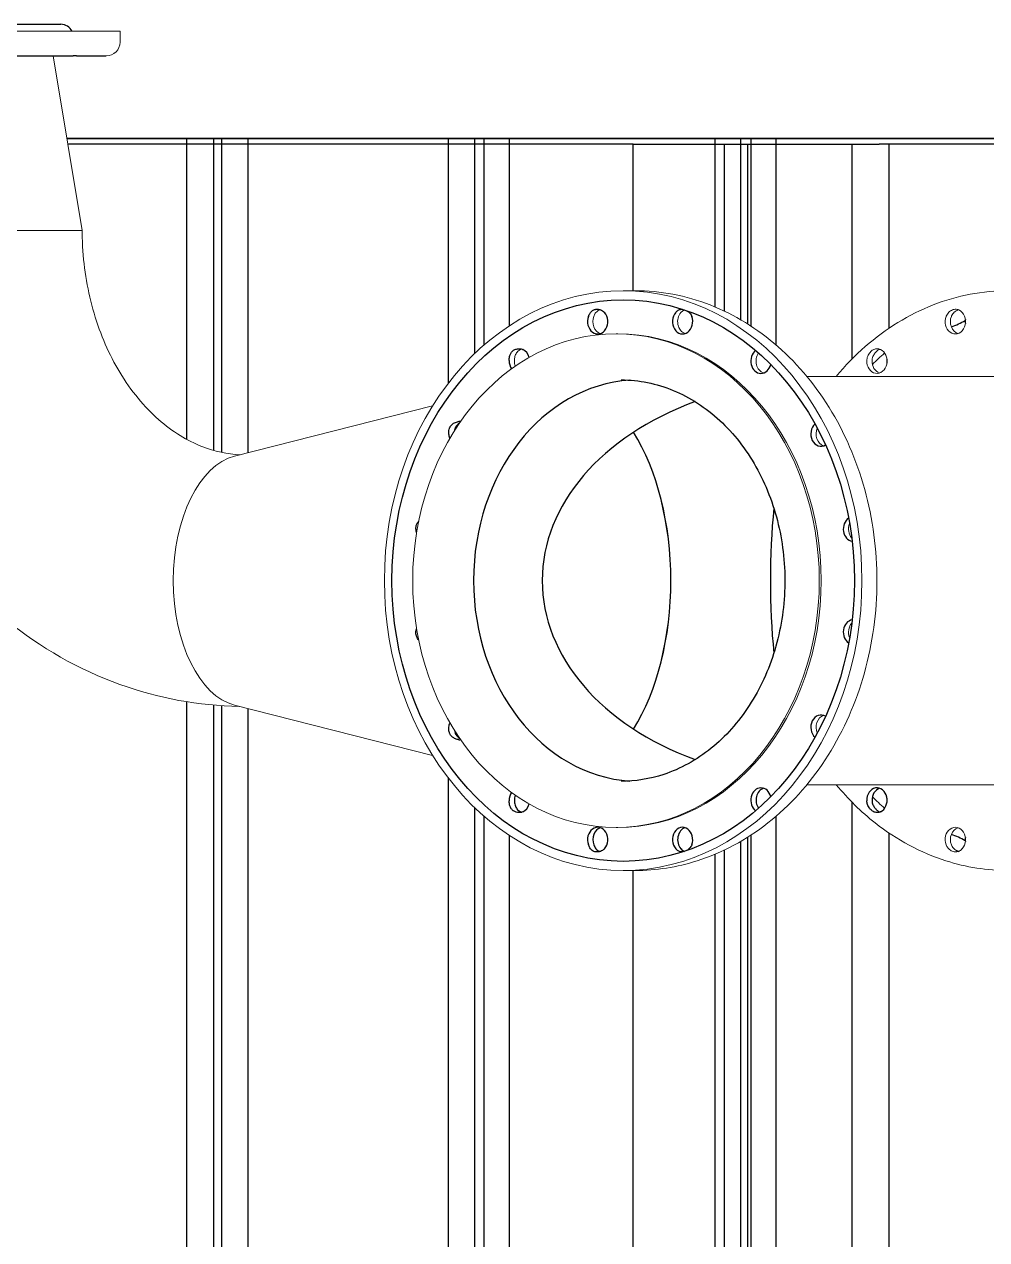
# Model space of a CAD drawing. Header units: millimetres. Extents: x -4172 to 126100, y -2 to 142133.
# Drawn here: x 48075 to 48912, y 47924 to 48982 of the extents above; entities that cross this region are included whole.
import ezdxf

# ---------------------------------------------------------------- set-up
doc = ezdxf.new("R2010")
doc.units = ezdxf.units.MM
doc.header["$LTSCALE"] = 100
doc.layers.add('P_BioGas (BG)', color=94, linetype='Continuous', lineweight=18, true_color=0x008100)
doc.layers.add('Visible', color=7, linetype='Continuous', lineweight=25)

msp = doc.modelspace()

# ---------------------------------------------------------------- linework, layer by layer
at = {"layer": 'P_BioGas (BG)'}
for p, q in [((47873.18, 48976.08), (48158.18, 48976.08)), ((48158.18, 48976.08), (48158.18, 48966.58)), ((48099.83, 48954.58), (48125.23, 48802.58)), ((48125.23, 48802.58), (47906.13, 48802.58)), ((48125.23, 48802.58), (47906.13, 48802.58)), ((48596.07, 48750.08), (48606.29, 48750.08)), ((48589.82, 48712.58), (48591.52, 48712.58)), ((48927.78, 48675.38), (48755.95, 48675.38)), ((48257.82, 48606.01), (48430.25, 48649.79)), ((48257.82, 48389.15), (48430.25, 48345.37)), ((48927.78, 48319.78), (48755.95, 48319.78)), ((48589.82, 48282.58), (48591.52, 48282.58)), ((48596.07, 48245.08), (48606.29, 48245.08))]:
    msp.add_line(p, q, dxfattribs=at)
msp.add_arc((48146.18, 48966.58), 12, 270, 0, dxfattribs=at)
for centre, major_axis in [((48596.07, 48497.58), (0, -252.5)), ((48589.82, 48497.58), (0, -215))]:
    msp.add_ellipse(centre, major_axis=major_axis, ratio=0.8230219, dxfattribs=at)
for centre, major_axis, ratio, start_param, end_param in [((48941.42, 48497.58), (0, 244.5), 0.8230219, 0.2679753, 0.2781004), ((48578.45, 48723.16), (0, -10.75), 0.8230219, 4.2778957, 6.0234751), ((48652.31, 48723.16), (0, -10.75), 0.8230219, 3.8851966, 6.0234751), ((48885.17, 48723.16), (0, -10.75), 0.8230219, 4.2778957, 8.681174), ((48889.72, 48723.16), (0, -10.75), 0.8230219, 4.2778957, 6.0234751), ((48591.52, 48497.58), (0, 215), 0.8230219, 3.1415927, 6.2831853), ((48720.55, 48688.82), (0, -10.75), 0.8230219, 4.0017753, 6.0234751), ((48816.94, 48688.82), (0, 10.75), 0.8230219, 1.5290021, 5.9322804), ((48941.42, 48497.58), (0, -244.5), 0.8230219, 3.7668041, 3.8337795), ((48510.21, 48688.82), (0, -10.75), 0.8230219, 4.6705948, 5.1411696), ((48821.48, 48688.82), (0, -10.75), 0.8230219, 4.6705948, 6.0234751), ((48772.77, 48625.36), (0, -10.75), 0.8230219, 4.218212, 6.0234751), ((48266.7, 48497.58), (0, -109.55), 0.5680097, 3.2848177, 6.1399603), ((48266.7, 48497.58), (0, -109.55), 0.5680097, 3.2848177, 6.1399603), ((48801.04, 48542.45), (0, -10.75), 0.8230219, 4.2532771, 5.5280176), ((48801.04, 48452.71), (0, -10.75), 0.8230219, 3.8967603, 5.1715009), ((48772.77, 48369.8), (0, 10.75), 0.8230219, 0.2597102, 2.0649733), ((48941.42, 48497.58), (0, -244.5), 0.8230219, 5.5909985, 5.6579738), ((48885.17, 48272), (0, 10.75), 0.8230219, 3.8851966, 8.2884749), ((48889.72, 48272), (0, 10.75), 0.8230219, 0.2597102, 2.0052896)]:
    msp.add_ellipse(centre, major_axis=major_axis, ratio=ratio, start_param=start_param, end_param=end_param, dxfattribs=at)
for points, knots in [([(48117.31, 48954.58), (48117.56, 48954.58), (48117.79, 48954.58), (48118.68, 48954.58), (48119.25, 48954.58), (48119.92, 48954.58), (48120.1, 48954.58), (48120.26, 48954.58)], [-2.19527918, -2.19527918, -2.19527918, -2.19527918, -2.09934923, -2.09934923, -1.8229843, -1.8229843, -1.70977025, -1.70977025, -1.70977025, -1.70977025]), ([(48262.1, 48388.06), (48226.64, 48388.58), (48191.31, 48395.14), (48122.27, 48420.08), (48088.89, 48439.19), (48027.88, 48488.34), (48000.68, 48518.91), (47956.18, 48587), (47938.85, 48624.51), (47914.71, 48703.15), (47907.88, 48744.29), (47906.23, 48791.28), (47906.13, 48796.93), (47906.13, 48802.58)], [3.153556, 3.153556, 3.153556, 3.153556, 3.4305056, 3.4305056, 3.7270385, 3.7270385, 4.0411978, 4.0411978, 4.355357, 4.355357, 4.6695163, 4.6695163, 4.712389, 4.712389, 4.712389, 4.712389]), ([(48262.58, 48607.22), (48251.6, 48607.68), (48240.55, 48609.98), (48216.76, 48619.38), (48203.94, 48627.1), (48179.44, 48648.73), (48167.8, 48662.61), (48148.74, 48694.34), (48141.06, 48711.74), (48130.08, 48748.88), (48126.69, 48768.54), (48125.35, 48793.16), (48125.23, 48797.87), (48125.23, 48802.58)], [3.1765234, 3.1765234, 3.1765234, 3.1765234, 3.4557519, 3.4557519, 3.7699112, 3.7699112, 4.0818423, 4.0818423, 4.3675465, 4.3675465, 4.6466266, 4.6466266, 4.712389, 4.712389, 4.712389, 4.712389]), ([(48606.29, 48750.08), (48628.48, 48750.08), (48650.66, 48745.84), (48692.86, 48729.36), (48712.86, 48717.06), (48748.85, 48685.52), (48764.77, 48666.17), (48790.85, 48622.38), (48800.94, 48597.87), (48814.23, 48546.22), (48817.38, 48519.09), (48816.39, 48464.96), (48812.24, 48437.98), (48797.02, 48386.93), (48785.95, 48362.86), (48757.97, 48320.18), (48741.09, 48301.54), (48703.28, 48271.76), (48682.41, 48260.54), (48642.87, 48247.95), (48624.58, 48245.08), (48606.29, 48245.08)], [4.712389, 4.712389, 4.712389, 4.712389, 5.0233106, 5.0233106, 5.3372231, 5.3372231, 5.6567933, 5.6567933, 5.9802917, 5.9802917, 6.3053885, 6.3053885, 6.6308242, 6.6308242, 6.955798, 6.955798, 7.2788961, 7.2788961, 7.5976213, 7.5976213, 7.8539816, 7.8539816, 7.8539816, 7.8539816]), ([(48931.19, 48750.08), (48909, 48750.08), (48886.83, 48745.84), (48844.62, 48729.36), (48824.62, 48717.06), (48797.79, 48693.55), (48789.34, 48684.82), (48781.53, 48675.38)], [4.71238898, 4.71238898, 4.71238898, 4.71238898, 5.02331062, 5.02331062, 5.33722312, 5.33722312, 5.49554521, 5.49554521, 5.49554521, 5.49554521]), ([(48575.83, 48733.54), (48575.33, 48733.37), (48574.84, 48733.15), (48573.39, 48732.28), (48572.54, 48731.44), (48571.27, 48729.6), (48570.8, 48728.68), (48570.42, 48727.68)], [-2.965578, -2.965578, -2.965578, -2.965578, -2.7605656, -2.7605656, -2.3152803, -2.3152803, -1.9636572, -1.9636572, -1.9636572, -1.9636572]), ([(48649.35, 48733.35), (48649.05, 48733.22), (48648.76, 48733.07), (48647.7, 48732.43), (48646.98, 48731.82), (48646.32, 48731.07)], [-2.44614368, -2.44614368, -2.44614368, -2.44614368, -2.31531447, -2.31531447, -1.96365798, -1.96365798, -1.96365798, -1.96365798]), ([(48877.15, 48727.68), (48877.19, 48727.78), (48877.23, 48727.88), (48877.79, 48729.23), (48878.58, 48730.35), (48880.43, 48732.16), (48881.48, 48732.86), (48883.68, 48733.77), (48884.8, 48733.96), (48886.99, 48733.83), (48888.04, 48733.49), (48889.78, 48732.43), (48890.5, 48731.82), (48891.16, 48731.07)], [-4.1193739, -4.1193739, -4.1193739, -4.1193739, -4.0843506, -4.0843506, -3.6374854, -3.6374854, -3.2009766, -3.2009766, -2.7606181, -2.7606181, -2.3153145, -2.3153145, -1.963658, -1.963658, -1.963658, -1.963658]), ([(48887.87, 48733.46), (48887.48, 48733.33), (48887.1, 48733.16), (48885.83, 48732.53), (48884.96, 48731.95), (48883.26, 48730.39), (48882.45, 48729.37), (48881.83, 48728.04), (48881.76, 48727.86), (48881.69, 48727.68)], [-1.42214568, -1.42214568, -1.42214568, -1.42214568, -1.28234221, -1.28234221, -0.96026873, -0.96026873, -0.56840716, -0.56840716, -0.50983876, -0.50983876, -0.50983876, -0.50983876]), ([(48507.81, 48699.24), (48507.1, 48699.03), (48506.42, 48698.73), (48504.81, 48697.73), (48503.97, 48696.91), (48502.65, 48694.97), (48502.17, 48693.85), (48501.56, 48691.57), (48501.41, 48690.43), (48501.37, 48689.27)], [-3.4339303, -3.4339303, -3.4339303, -3.4339303, -3.1636407, -3.1636407, -2.7466039, -2.7466039, -2.3352166, -2.3352166, -1.9640441, -1.9640441, -1.9640441, -1.9640441]), ([(48808.1, 48689.27), (48808.11, 48689.51), (48808.12, 48689.76), (48808.3, 48691.38), (48808.71, 48692.72), (48809.93, 48695.13), (48810.7, 48696.2), (48812.44, 48697.91), (48813.37, 48698.56), (48815.3, 48699.4), (48816.28, 48699.6), (48818.18, 48699.53), (48819.08, 48699.31), (48819.98, 48698.91)], [-4.120918, -4.120918, -4.120918, -4.120918, -4.0417141, -4.0417141, -3.598659, -3.598659, -3.163535, -3.163535, -2.746695, -2.746695, -2.3352738, -2.3352738, -1.9640451, -1.9640451, -1.9640451, -1.9640451]), ([(48819.48, 48699.11), (48819.24, 48699.01), (48818.99, 48698.89), (48818.44, 48698.6), (48818.15, 48698.41), (48817.65, 48698.06), (48817.44, 48697.9), (48817.03, 48697.56), (48816.82, 48697.38), (48816.32, 48696.91), (48816.02, 48696.61), (48815.03, 48695.49), (48814.39, 48694.59), (48813.25, 48692.45), (48812.82, 48691.17), (48812.66, 48689.66), (48812.65, 48689.46), (48812.64, 48689.27)], [-1.8388312, -1.8388312, -1.8388312, -1.8388312, -1.733044, -1.733044, -1.6063425, -1.6063425, -1.5176132, -1.5176132, -1.4275449, -1.4275449, -1.2941113, -1.2941113, -0.9643122, -0.9643122, -0.5690765, -0.5690765, -0.5098456, -0.5098456, -0.5098456, -0.5098456]), ([(48453.6, 48634.81), (48452.55, 48634.16), (48451.61, 48633.29), (48450.16, 48631.24), (48449.65, 48630.09), (48449.28, 48628.59), (48449.22, 48628.32), (48449.18, 48628.05)], [-3.59864464, -3.59864464, -3.59864464, -3.59864464, -3.16353504, -3.16353504, -2.746695, -2.746695, -2.65793833, -2.65793833, -2.65793833, -2.65793833]), ([(48781.53, 48319.78), (48791.8, 48307.37), (48803.17, 48296.2), (48834.2, 48271.76), (48855.07, 48260.54), (48894.61, 48247.95), (48912.9, 48245.08), (48931.19, 48245.08)], [7.07082541, 7.07082541, 7.07082541, 7.07082541, 7.27889609, 7.27889609, 7.59762125, 7.59762125, 7.85398163, 7.85398163, 7.85398163, 7.85398163]), ([(48891.16, 48264.09), (48891.1, 48264.01), (48891.03, 48263.94), (48890.1, 48262.95), (48889.16, 48262.25), (48887.14, 48261.37), (48886.08, 48261.19), (48883.87, 48261.34), (48882.75, 48261.69), (48880.58, 48262.88), (48879.57, 48263.72), (48878.07, 48265.55), (48877.53, 48266.48), (48877.15, 48267.47)], [-4.119372, -4.119372, -4.119372, -4.119372, -4.0843036, -4.0843036, -3.6374359, -3.6374359, -3.2009208, -3.2009208, -2.7605656, -2.7605656, -2.3152803, -2.3152803, -1.9636572, -1.9636572, -1.9636572, -1.9636572]), ([(48881.69, 48267.47), (48881.9, 48266.94), (48882.16, 48266.42), (48883.11, 48264.94), (48883.92, 48264.09), (48885.32, 48262.99), (48885.85, 48262.64), (48886.83, 48262.11), (48887.28, 48261.91), (48887.78, 48261.73), (48887.82, 48261.71), (48887.87, 48261.7)], [-2.53485335, -2.53485335, -2.53485335, -2.53485335, -2.35316701, -2.35316701, -1.99806088, -1.99806088, -1.79953781, -1.79953781, -1.63714211, -1.63714211, -1.62069588, -1.62069588, -1.62069588, -1.62069588])]:
    msp.add_open_spline(points, degree=3, knots=knots, dxfattribs=at)
at = {"layer": 'Visible'}
for p, q in [((47924.68, 48982.08), (48106.68, 48982.08)), ((48034.43, 48954.58), (48117.31, 48954.58)), ((48120.26, 48954.58), (48117.31, 48954.58)), ((48120.26, 48954.58), (48146.18, 48954.58)), ((70191.78, 48882.58), (48111.86, 48882.58)), ((48111.86, 48882.58), (59880.11, 48882.58)), ((59904.56, 48882.58), (48111.86, 48882.58)), ((48239.53, 48882.58), (48111.86, 48882.58)), ((48111.86, 48882.58), (48216.39, 48882.58)), ((48216.39, 48882.58), (48239.53, 48882.58)), ((48216.39, 48620.48), (48216.39, 48882.58)), ((48239.53, 48882.58), (48239.53, 48610.96)), ((48246.39, 48882.58), (48444.06, 48882.58)), ((48246.39, 48882.58), (48246.39, 48609.26)), ((48269.54, 48882.58), (48246.39, 48882.58)), ((48466.6, 48882.58), (48269.54, 48882.58)), ((48269.54, 48608.98), (48269.54, 48882.58)), ((48444.06, 48669.75), (48444.06, 48882.58)), ((48444.06, 48882.58), (48466.6, 48882.58)), ((48466.6, 48882.58), (48466.6, 48695.09)), ((48474.65, 48882.58), (48676.12, 48882.58)), ((48497.2, 48882.58), (48474.65, 48882.58)), ((48474.65, 48882.58), (48474.65, 48702.5)), ((48698.05, 48882.58), (48497.2, 48882.58)), ((48497.2, 48719.67), (48497.2, 48882.58)), ((48676.12, 48882.58), (48698.05, 48882.58)), ((48676.12, 48735.84), (48676.12, 48882.58)), ((48698.05, 48882.58), (48698.05, 48724.92)), ((48707.28, 48882.58), (48912.45, 48882.58)), ((48707.28, 48882.58), (48707.28, 48719.23)), ((48729.22, 48882.58), (48707.28, 48882.58)), ((48933.76, 48882.58), (48729.22, 48882.58)), ((48729.22, 48702.71), (48729.22, 48882.58)), ((48604.75, 48877.58), (48112.69, 48877.58)), ((48604.75, 48877.58), (48684.35, 48877.58)), ((48604.75, 48750.08), (48604.75, 48877.58)), ((48684.35, 48877.58), (48704.49, 48877.58)), ((48684.35, 48732.14), (48684.35, 48877.58)), ((48704.49, 48877.58), (48795.32, 48877.58)), ((48704.49, 48721.03), (48704.49, 48877.58)), ((48795.32, 48877.58), (48818.92, 48877.58)), ((48795.32, 48690.62), (48795.32, 48877.58)), ((49401.73, 48877.58), (48818.92, 48877.58)), ((48827.68, 48717.56), (48827.68, 48877.58)), ((48216.39, 43017.58), (48216.39, 48392.05)), ((48239.53, 48389.2), (48239.53, 43017.58)), ((48246.39, 48388.68), (48246.39, 43017.58)), ((48269.54, 43017.58), (48269.54, 48386.17)), ((48444.06, 43017.58), (48444.06, 48325.41)), ((48466.6, 48300.06), (48466.6, 43017.58)), ((48795.32, 43017.58), (48795.32, 48304.53)), ((48474.65, 48292.66), (48474.65, 43017.58)), ((48729.22, 43017.58), (48729.22, 48292.45)), ((48497.2, 43017.58), (48497.2, 48275.49)), ((48698.05, 48270.24), (48698.05, 43017.58)), ((48704.49, 43017.58), (48704.49, 48274.13)), ((48707.28, 48275.93), (48707.28, 43017.58)), ((48827.68, 43017.58), (48827.68, 48277.6)), ((48676.12, 43017.58), (48676.12, 48259.32)), ((48684.35, 43017.58), (48684.35, 48263.01)), ((48604.75, 43017.58), (48604.75, 48245.08))]:
    msp.add_line(p, q, dxfattribs=at)
msp.add_arc((48106.68, 48971.08), 11, 27.03569, 90, dxfattribs=at)
msp.add_ellipse((48596.07, 48497.58), major_axis=(0, -244.5), ratio=0.8230219, dxfattribs=at)
for centre, major_axis, ratio, start_param, end_param in [((48573.9, 48723.16), (0, -10.75), 0.8230219, 4.2778957, 8.681174), ((48647.76, 48723.16), (0, -10.75), 0.8230219, 3.8851966, 8.2884749), ((48853.07, 48833.38), (0, -120), 0.8230219, 0.2944299, 0.4258247), ((48914.43, 48723.16), (0, -25), 0.8230219, 4.6419096, 4.7828684), ((48505.67, 48688.82), (0, 10.75), 0.8230219, 5.0054676, 5.9322804), ((48716, 48688.82), (0, -10.75), 0.8230219, 3.6938156, 7.5702697), ((48505.67, 48688.82), (0, 10.75), 0.8230219, 1.5290021, 2.2596827), ((48846.19, 48688.82), (0, -25), 0.8230219, 4.6419096, 4.7828684), ((48609.7, 48497.58), (0, -174.8), 0.8230219, 3.1952131, 6.2295649), ((48609.7, 48497.58), (0, -174.8), 0.8230219, 3.1952131, 6.2295649), ((48768.74, 48497.58), (243.15, 0), 0.718891, 2.0402168, 4.2429685), ((48453.44, 48625.36), (0, 10.75), 0.8230219, 6.1691646, 6.3249795), ((48768.23, 48625.36), (0, -10.75), 0.8230219, 3.7698194, 6.7516935), ((48453.44, 48625.36), (0, 10.75), 0.8230219, 1.9217012, 1.9418148), ((48538.29, 48497.58), (0, -174.74), 0.5680097, 0.7380054, 2.4035872), ((48538.29, 48497.58), (0, 174.8), 0.5680097, 3.8797858, 5.5449922), ((48768.74, 48497.58), (0, -174.8), 0.2550122, 4.3427895, 5.0819885), ((48796.49, 48542.45), (0, -10.75), 0.8230219, 3.6394899, 6.1497119), ((48796.49, 48452.71), (0, 10.75), 0.8230219, 0.1334734, 2.6436954), ((48453.44, 48369.8), (0, 10.75), 0.8230219, 1.1997779, 1.2198915), ((48768.23, 48369.8), (0, 10.75), 0.8230219, 5.8146771, 8.7965512), ((48453.44, 48369.8), (0, -10.75), 0.8230219, 6.2413911, 6.397206), ((48505.67, 48306.34), (0, 10.75), 0.8230219, 0.88191, 1.6125905), ((48510.21, 48306.34), (0, -10.75), 0.8230219, 4.2836084, 4.7541832), ((48716, 48306.34), (0, 10.75), 0.8230219, 4.9961009, 8.872555), ((48720.55, 48306.34), (0, 10.75), 0.8230219, 0.2597102, 2.2814101), ((48816.94, 48306.34), (0, 10.75), 0.8230219, 3.4924975, 7.8957758), ((48821.48, 48306.34), (0, 10.75), 0.8230219, 0.2597102, 1.6125905), ((48505.67, 48306.34), (0, -10.75), 0.8230219, 0.3509049, 1.2777177), ((48846.19, 48306.34), (0, -25), 0.8230219, 4.6419096, 4.7828684), ((48573.9, 48272), (0, 10.75), 0.8230219, 3.8851966, 8.2884749), ((48578.45, 48272), (0, 10.75), 0.8230219, 0.2597102, 2.0052896), ((48647.76, 48272), (0, 10.75), 0.8230219, 4.2778957, 8.681174), ((48652.31, 48272), (0, 10.75), 0.8230219, 0.2597102, 2.3979887), ((48853.07, 48161.78), (0, 120), 0.8230219, 5.8573606, 5.9887554), ((48914.43, 48272), (0, -25), 0.8230219, 4.6419096, 4.7828684), ((48941.42, 48497.58), (0, -244.5), 0.8230219, 6.0050849, 6.01521)]:
    msp.add_ellipse(centre, major_axis=major_axis, ratio=ratio, start_param=start_param, end_param=end_param, dxfattribs=at)
for points, knots in [([(48565.88, 48727.68), (48566.08, 48728.21), (48566.3, 48728.73), (48567.02, 48730.21), (48567.57, 48731.07), (48568.59, 48732.17), (48568.99, 48732.51), (48569.78, 48733.05), (48570.16, 48733.25), (48570.84, 48733.52), (48571.12, 48733.61), (48571.69, 48733.76), (48571.98, 48733.81), (48572.69, 48733.9), (48573.11, 48733.92), (48574.51, 48733.88), (48575.5, 48733.68), (48577.58, 48732.93), (48578.66, 48732.29), (48579.65, 48731.33), (48579.78, 48731.2), (48579.89, 48731.07)], [-2.5348534, -2.5348534, -2.5348534, -2.5348534, -2.353167, -2.353167, -1.9980609, -1.9980609, -1.7995378, -1.7995378, -1.6371421, -1.6371421, -1.5300954, -1.5300954, -1.4274871, -1.4274871, -1.2823244, -1.2823244, -0.9602612, -0.9602612, -0.5684059, -0.5684059, -0.5098387, -0.5098387, -0.5098387, -0.5098387]), ([(48641.77, 48731.07), (48642.13, 48731.47), (48642.49, 48731.84), (48643.62, 48732.82), (48644.38, 48733.29), (48645.65, 48733.74), (48646.13, 48733.84), (48646.98, 48733.92), (48647.35, 48733.92), (48647.74, 48733.88)], [-2.53486002, -2.53486002, -2.53486002, -2.53486002, -2.35289844, -2.35289844, -1.99783284, -1.99783284, -1.79940647, -1.79940647, -1.65352417, -1.65352417, -1.65352417, -1.65352417]), ([(48651.31, 48732.68), (48652, 48732.29), (48652.67, 48731.81), (48654.23, 48730.39), (48655.03, 48729.37), (48655.65, 48728.04), (48655.72, 48727.86), (48655.79, 48727.68)], [-1.21653271, -1.21653271, -1.21653271, -1.21653271, -0.96026873, -0.96026873, -0.56840716, -0.56840716, -0.50983876, -0.50983876, -0.50983876, -0.50983876]), ([(48496.83, 48689.27), (48496.85, 48689.85), (48496.89, 48690.44), (48497.07, 48692.19), (48497.3, 48693.28), (48497.94, 48695.05), (48498.3, 48695.76), (48498.99, 48696.7), (48499.23, 48696.98), (48499.68, 48697.43), (48499.88, 48697.61), (48500.29, 48697.94), (48500.51, 48698.1), (48501.08, 48698.46), (48501.43, 48698.65), (48502.73, 48699.22), (48503.73, 48699.46), (48505.95, 48699.63), (48507.17, 48699.49), (48508.4, 48699.04), (48508.56, 48698.98), (48508.71, 48698.91)], [-2.5350589, -2.5350589, -2.5350589, -2.5350589, -2.3529254, -2.3529254, -2.0013008, -2.0013008, -1.7332174, -1.7332174, -1.6064237, -1.6064237, -1.5176457, -1.5176457, -1.4275404, -1.4275404, -1.2940738, -1.2940738, -0.9643016, -0.9643016, -0.5690748, -0.5690748, -0.5098456, -0.5098456, -0.5098456, -0.5098456]), ([(48594.36, 48672.38), (48609.72, 48672.38), (48625.07, 48669.31), (48654.16, 48657.31), (48667.9, 48648.43), (48692.28, 48625.82), (48702.96, 48612.17), (48720.21, 48581.48), (48726.82, 48564.47), (48735.33, 48528.78), (48737.25, 48510.11), (48736.2, 48472.98), (48733.24, 48454.53), (48722.77, 48419.71), (48715.25, 48403.35), (48696.45, 48374.32), (48685.15, 48361.68), (48659.89, 48341.3), (48645.92, 48333.6), (48619.29, 48324.8), (48606.83, 48322.78), (48594.36, 48322.78)], [4.8917574, 4.8917574, 4.8917574, 4.8917574, 5.2190517, 5.2190517, 5.5434743, 5.5434743, 5.8632997, 5.8632997, 6.1805303, 6.1805303, 6.4968458, 6.4968458, 6.8129894, 6.8129894, 7.1294157, 7.1294157, 7.4470187, 7.4470187, 7.7676538, 7.7676538, 8.0333501, 8.0333501, 8.0333501, 8.0333501]), ([(48445.13, 48621.66), (48444.97, 48622.22), (48444.81, 48622.79), (48444.43, 48624.55), (48444.28, 48625.72), (48444.3, 48627.75), (48444.41, 48628.62), (48444.74, 48629.84), (48444.87, 48630.22), (48445.14, 48630.86), (48445.27, 48631.11), (48445.55, 48631.62), (48445.7, 48631.86), (48446.11, 48632.45), (48446.38, 48632.78), (48447.41, 48633.86), (48448.27, 48634.49), (48450.28, 48635.56), (48451.46, 48635.93), (48452.74, 48636.08), (48452.91, 48636.09), (48453.07, 48636.1)], [-2.53507, -2.53507, -2.53507, -2.53507, -2.3524539, -2.3524539, -2.0009015, -2.0009015, -1.733044, -1.733044, -1.6063425, -1.6063425, -1.5176132, -1.5176132, -1.4275449, -1.4275449, -1.2941113, -1.2941113, -0.9643122, -0.9643122, -0.5690765, -0.5690765, -0.5098456, -0.5098456, -0.5098456, -0.5098456]), ([(48416.28, 48539.59), (48416.26, 48539.66), (48416.23, 48539.74), (48416.01, 48540.45), (48415.86, 48541.1), (48415.7, 48542.3), (48415.67, 48542.85), (48415.7, 48543.75), (48415.74, 48544.11), (48415.84, 48544.8), (48415.91, 48545.14), (48416.13, 48545.94), (48416.3, 48546.4), (48416.9, 48547.76), (48417.45, 48548.61), (48418.08, 48549.37)], [-2.0204003, -2.0204003, -2.0204003, -2.0204003, -1.9978328, -1.9978328, -1.7994065, -1.7994065, -1.6370813, -1.6370813, -1.5300688, -1.5300688, -1.4274846, -1.4274846, -1.2823422, -1.2823422, -0.981944, -0.981944, -0.981944, -0.981944]), ([(48418.08, 48445.79), (48417.95, 48445.95), (48417.82, 48446.11), (48417.3, 48446.81), (48416.95, 48447.37), (48416.42, 48448.45), (48416.22, 48448.96), (48415.96, 48449.82), (48415.88, 48450.17), (48415.76, 48450.86), (48415.72, 48451.21), (48415.67, 48452.04), (48415.68, 48452.52), (48415.81, 48453.88), (48416, 48454.74), (48416.28, 48455.57)], [-2.0606989, -2.0606989, -2.0606989, -2.0606989, -1.9980609, -1.9980609, -1.7995378, -1.7995378, -1.6371421, -1.6371421, -1.5300954, -1.5300954, -1.4274871, -1.4274871, -1.2823244, -1.2823244, -1.0223055, -1.0223055, -1.0223055, -1.0223055]), ([(48453.07, 48359.06), (48452.59, 48359.08), (48452.08, 48359.15), (48450.53, 48359.52), (48449.5, 48359.95), (48447.83, 48360.99), (48447.16, 48361.54), (48446.3, 48362.48), (48446.05, 48362.79), (48445.66, 48363.36), (48445.51, 48363.61), (48445.24, 48364.11), (48445.11, 48364.37), (48444.84, 48365.03), (48444.7, 48365.44), (48444.34, 48366.88), (48444.26, 48367.96), (48444.37, 48370.35), (48444.62, 48371.67), (48445.02, 48373.12), (48445.08, 48373.31), (48445.13, 48373.49)], [-2.5350589, -2.5350589, -2.5350589, -2.5350589, -2.3529254, -2.3529254, -2.0013008, -2.0013008, -1.7332174, -1.7332174, -1.6064237, -1.6064237, -1.5176457, -1.5176457, -1.4275404, -1.4275404, -1.2940738, -1.2940738, -0.9643016, -0.9643016, -0.5690748, -0.5690748, -0.5098456, -0.5098456, -0.5098456, -0.5098456]), ([(48449.18, 48367.1), (48449.31, 48366.31), (48449.53, 48365.54), (48450.31, 48363.64), (48451, 48362.61), (48452.39, 48361.2), (48452.98, 48360.73), (48453.6, 48360.35)], [-3.42682691, -3.42682691, -3.42682691, -3.42682691, -3.16364068, -3.16364068, -2.74660388, -2.74660388, -2.48618181, -2.48618181, -2.48618181, -2.48618181]), ([(48508.71, 48296.25), (48508.26, 48296.04), (48507.76, 48295.88), (48506.2, 48295.56), (48505.1, 48295.53), (48503.22, 48295.82), (48502.42, 48296.06), (48501.33, 48296.56), (48500.99, 48296.75), (48500.45, 48297.1), (48500.24, 48297.26), (48499.83, 48297.59), (48499.63, 48297.77), (48499.17, 48298.25), (48498.92, 48298.55), (48498.13, 48299.66), (48497.73, 48300.57), (48497.1, 48302.71), (48496.93, 48303.98), (48496.84, 48305.5), (48496.83, 48305.69), (48496.83, 48305.89)], [-2.53507, -2.53507, -2.53507, -2.53507, -2.3524539, -2.3524539, -2.0009015, -2.0009015, -1.733044, -1.733044, -1.6063425, -1.6063425, -1.5176132, -1.5176132, -1.4275449, -1.4275449, -1.2941113, -1.2941113, -0.9643122, -0.9643122, -0.5690765, -0.5690765, -0.5098456, -0.5098456, -0.5098456, -0.5098456]), ([(48501.37, 48305.89), (48501.38, 48305.65), (48501.39, 48305.4), (48501.52, 48303.77), (48501.79, 48302.44), (48502.73, 48300.03), (48503.39, 48298.96), (48505.04, 48297.24), (48506, 48296.6), (48507.31, 48296.08), (48507.56, 48295.99), (48507.81, 48295.92)], [-4.120918, -4.120918, -4.120918, -4.120918, -4.0417141, -4.0417141, -3.598659, -3.598659, -3.163535, -3.163535, -2.746695, -2.746695, -2.6508524, -2.6508524, -2.6508524, -2.6508524]), ([(48819.98, 48296.25), (48819.79, 48296.16), (48819.6, 48296.08), (48818.33, 48295.63), (48817.26, 48295.51), (48815.14, 48295.79), (48814.12, 48296.19), (48812.21, 48297.43), (48811.34, 48298.24), (48809.83, 48300.19), (48809.21, 48301.3), (48808.38, 48303.59), (48808.14, 48304.73), (48808.1, 48305.89)], [-4.1209189, -4.1209189, -4.1209189, -4.1209189, -4.0420447, -4.0420447, -3.5989515, -3.5989515, -3.1636407, -3.1636407, -2.7466039, -2.7466039, -2.3352166, -2.3352166, -1.9640441, -1.9640441, -1.9640441, -1.9640441]), ([(48812.64, 48305.89), (48812.66, 48305.31), (48812.74, 48304.71), (48813.16, 48302.97), (48813.64, 48301.87), (48814.72, 48300.11), (48815.25, 48299.4), (48816.11, 48298.46), (48816.39, 48298.17), (48816.88, 48297.72), (48817.08, 48297.55), (48817.49, 48297.21), (48817.7, 48297.06), (48818.22, 48296.7), (48818.54, 48296.51), (48819.06, 48296.23), (48819.27, 48296.13), (48819.48, 48296.04)], [-2.5350589, -2.5350589, -2.5350589, -2.5350589, -2.3529254, -2.3529254, -2.0013008, -2.0013008, -1.7332174, -1.7332174, -1.6064237, -1.6064237, -1.5176457, -1.5176457, -1.4275404, -1.4275404, -1.2940738, -1.2940738, -1.2036516, -1.2036516, -1.2036516, -1.2036516]), ([(48579.89, 48264.09), (48579.17, 48263.28), (48578.24, 48262.61), (48576.09, 48261.62), (48574.89, 48261.32), (48572.61, 48261.2), (48571.56, 48261.36), (48569.58, 48262.14), (48568.76, 48262.77), (48567.43, 48264.27), (48566.88, 48265.18), (48566.22, 48266.62), (48566.04, 48267.04), (48565.88, 48267.47)], [-3.2437347, -3.2437347, -3.2437347, -3.2437347, -2.9041899, -2.9041899, -2.5488146, -2.5488146, -2.2094191, -2.2094191, -1.8351266, -1.8351266, -1.4649617, -1.4649617, -1.3205661, -1.3205661, -1.3205661, -1.3205661]), ([(48570.42, 48267.47), (48570.43, 48267.45), (48570.44, 48267.42), (48570.93, 48266.16), (48571.54, 48265.05), (48573.08, 48263.16), (48574.01, 48262.41), (48575.32, 48261.8), (48575.57, 48261.7), (48575.83, 48261.62)], [-4.18227665, -4.18227665, -4.18227665, -4.18227665, -4.17515683, -4.17515683, -3.81642118, -3.81642118, -3.44668947, -3.44668947, -3.36082668, -3.36082668, -3.36082668, -3.36082668]), ([(48655.79, 48267.47), (48655.59, 48266.94), (48655.32, 48266.42), (48654.37, 48264.94), (48653.56, 48264.09), (48652.23, 48263.04), (48651.77, 48262.74), (48651.31, 48262.47)], [-2.53485335, -2.53485335, -2.53485335, -2.53485335, -2.35316701, -2.35316701, -1.99806088, -1.99806088, -1.8263308, -1.8263308, -1.8263308, -1.8263308]), ([(48647.74, 48261.28), (48647.45, 48261.25), (48647.18, 48261.24), (48646.1, 48261.28), (48645.34, 48261.47), (48643.75, 48262.23), (48642.93, 48262.87), (48642.01, 48263.83), (48641.89, 48263.95), (48641.77, 48264.09)], [-1.38929792, -1.38929792, -1.38929792, -1.38929792, -1.28232438, -1.28232438, -0.96026124, -0.96026124, -0.56840589, -0.56840589, -0.50983875, -0.50983875, -0.50983875, -0.50983875]), ([(48646.32, 48264.09), (48646.39, 48264.01), (48646.45, 48263.94), (48647.38, 48262.95), (48648.32, 48262.25), (48649.35, 48261.81), (48649.35, 48261.81), (48649.35, 48261.81)], [-4.11937201, -4.11937201, -4.11937201, -4.11937201, -4.08430364, -4.08430364, -3.63743588, -3.63743588, -3.63693941, -3.63693941, -3.63693941, -3.63693941])]:
    msp.add_open_spline(points, degree=3, knots=knots, dxfattribs=at)

doc.saveas('drawing.dxf')
